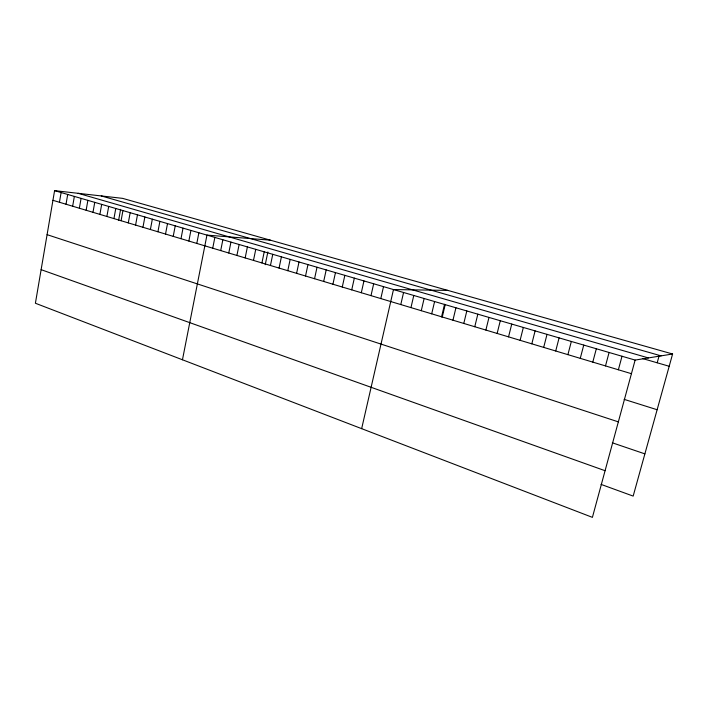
<?xml version="1.0" encoding="UTF-8"?>
<svg xmlns="http://www.w3.org/2000/svg" width="708" height="708" viewBox="0 0 708 708"><rect width="100%" height="100%" fill="white"/><g stroke="black" fill="none" stroke-linecap="round" stroke-linejoin="round"><path stroke-width="1.06" d="M672.6 354L122.599 198.364L54.587 190.638L35.4 303.245L592.41 517.362L635.129 360.08L672.6 354L633.164 496.096L601.048 484.387M59.445 202.258L61.109 192.541M66.021 204.231L67.703 194.461M72.658 206.214L74.358 196.408M79.367 208.232L81.084 198.373M86.137 210.258L87.88 200.355M92.987 212.311L94.748 202.355M99.899 214.382L101.687 204.382M106.89 216.48L108.696 206.426M113.953 218.595L115.776 208.497M118.617 220.33L120.608 209.338M121.086 220.737L122.935 210.586M128.298 222.896L130.166 212.701M135.591 225.082L137.476 214.834M142.954 227.286L144.866 216.984M150.397 229.516L152.335 219.17M157.928 231.773L159.884 221.374M165.53 234.056L167.513 223.595M173.221 236.357L175.23 225.852M181 238.684L183.027 228.126M188.859 241.047L190.912 230.427M196.806 243.428L198.886 232.755M182.46 359.779L206.948 235.109L270.314 240.162M212.727 248.198L214.86 237.419M220.701 250.588L222.861 239.755M228.764 253.004L230.95 242.109M236.915 255.446L239.127 244.499M245.163 257.916L247.393 246.915M253.491 260.411L255.756 249.349M261.925 262.942L264.217 251.818M265.234 264.695L267.863 251.995M270.447 265.5L272.766 254.314M279.067 268.075L281.412 256.845M287.784 270.695L290.165 259.394M296.608 273.332L299.015 261.978M305.529 276.014L307.971 264.588M314.556 278.713L317.025 267.235M323.68 281.457L326.193 269.907M332.928 284.218L335.459 272.615M342.274 287.023L344.84 275.35M351.734 289.855L354.336 278.129M361.31 292.731L363.947 280.926M371.001 295.634L373.674 283.766M380.807 298.572L383.515 286.643M361.655 428.659L393.48 289.554L447.845 290.404M400.79 304.564L403.569 292.493M410.967 307.608L413.782 295.475M421.269 310.697L424.127 298.493M431.694 313.821L434.597 301.546M441.535 316.927L444.553 304.263M442.261 316.989L445.199 304.644M452.961 320.193L455.934 307.776M463.793 323.441L466.811 310.954M474.767 326.733L477.829 314.166M485.883 330.061L488.98 317.423M497.14 333.441L500.29 320.724M508.548 336.858L511.742 324.069M520.106 340.318L523.345 327.45M531.814 343.831L535.106 330.884M543.691 347.389L547.019 334.362M555.718 350.991L559.099 337.884M567.905 354.646L571.338 341.46M580.268 358.354L583.746 345.079M592.791 362.107L596.331 348.752M605.499 365.912L609.084 352.478M618.376 369.771L622.013 356.248M657.192 362.788L659.148 355.673M101.253 195.939L661.086 355.867M78.154 193.311L648.378 357.929M642.413 358.505L669.193 366.266M54.587 190.638L635.129 360.08M52.941 200.311L631.439 373.691M624.137 399.356L657.13 409.737M47.082 234.658L618.35 421.871M612.34 442.81L644.882 453.872M41.126 269.659L605.083 470.714"/></g></svg>
